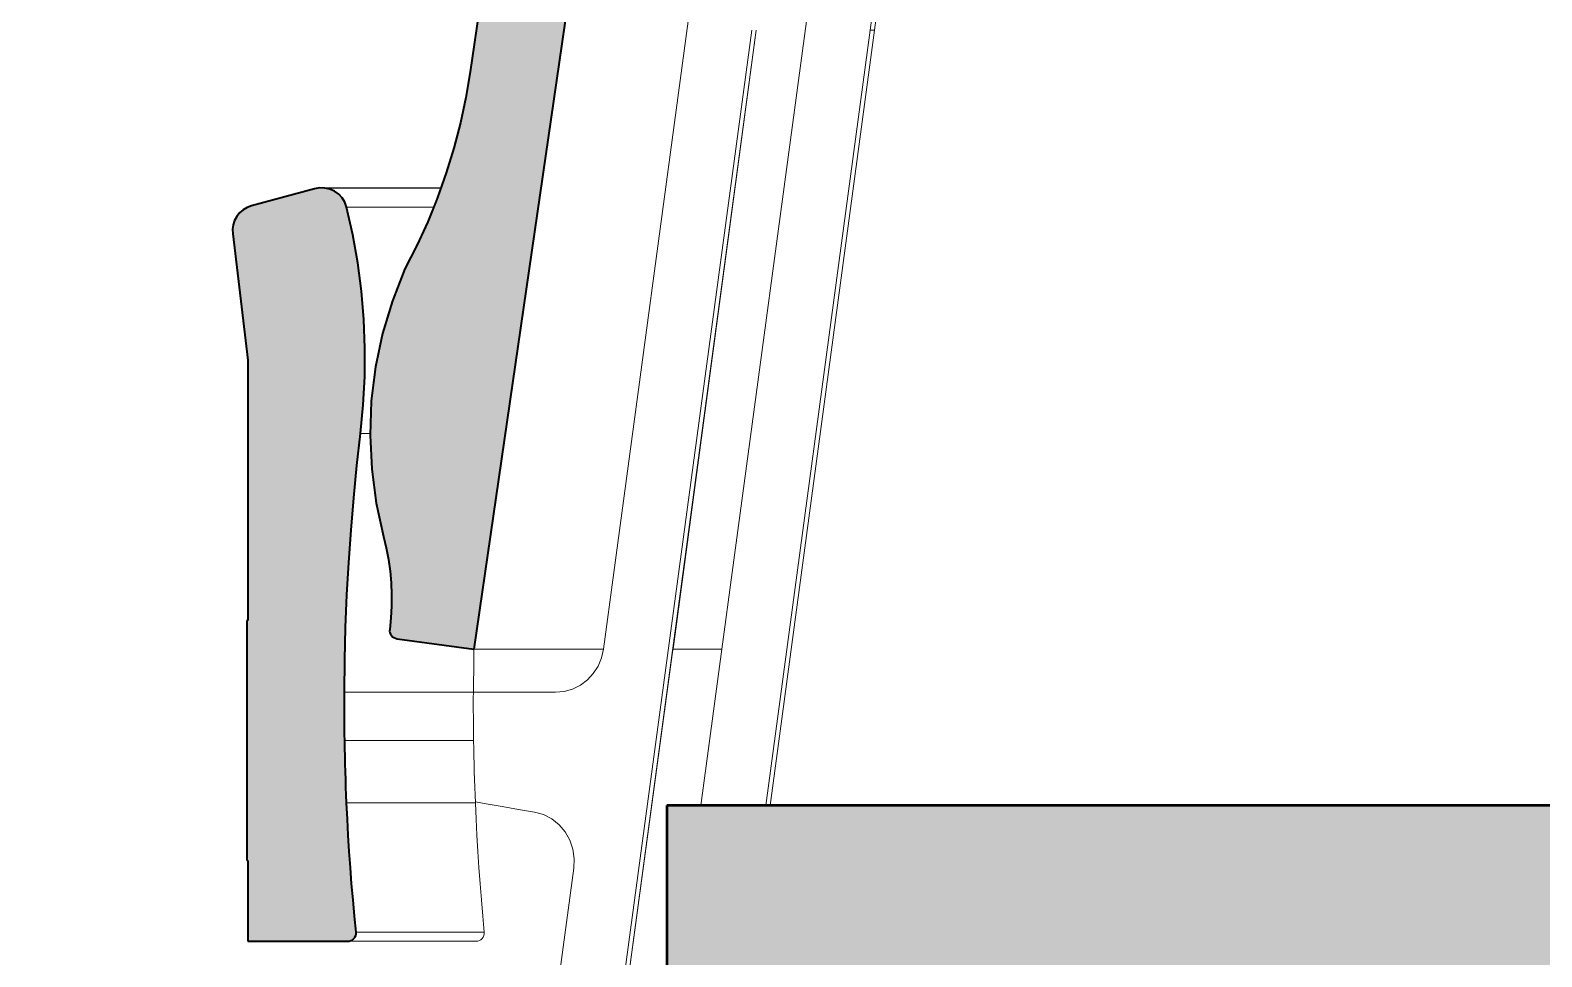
# Model space of a CAD drawing. Header units: millimetres. Extents: x -46169 to 247764, y -86316 to 18123.
# Drawn here: x 232790 to 233697, y -81429 to -80873 of the extents above; entities that cross this region are included whole.
import ezdxf

# ---------------------------------------------------------------- set-up
doc = ezdxf.new("R2010")
doc.units = ezdxf.units.MM
doc.header["$MEASUREMENT"] = 0
doc.linetypes.add('Wipeout_Contour', pattern=[1000, 0, -1000])
for name, color, linetype in [('New_A-20-M_Floor_Slab', 7, 'Continuous'), ('New_A-20-M_Roof', 7, 'Continuous'), ('New_A-25-M_Wall_Int', 7, 'Continuous'), ('New_A-35-M_FFE_Fixed', 7, 'Continuous')]:
    doc.layers.add(name, color=color, linetype=linetype)
for name, color, linetype, lineweight, true_color in [('New_A-20-M_Floor_Slab_Pen_No__29', 7, 'Continuous', 50, 0x2a2a2a), ('New_A-20-M_Floor_Slab_Pen_No__81', 7, 'Continuous', 20, 0x6a6a6a), ('New_A-35-M_FFE_Fixed_Pen_No__104', 7, 'Continuous', 15, 0xa6a6a6), ('New_A-35-M_FFE_Fixed_Pen_No__44', 7, 'Continuous', 35, 0x444444)]:
    doc.layers.add(name, color=color, linetype=linetype, lineweight=lineweight, true_color=true_color)
doc.layers.add('New_A-35-M_FFE_Fixed_Pen_No__1', color=7, linetype='Continuous', lineweight=13)

# ---------------------------------------------------------------- blocks, each defined once
blk = doc.blocks.new('Section Elem_36_5', base_point=(221877.12, -83027.49))
at = {"color": 254, "linetype": 'Wipeout_Contour', "lineweight": 0, "ltscale": 3209236.997837382}
blk.add_wipeout([(233055.77, -81269.97), (233105.21, -81269.97), (233110.37, -81269.49), (233115.36, -81268.06), (233120.03, -81265.74), (233124.23, -81262.6), (233127.82, -81258.73), (233130.69, -81254.26), (233132.74, -81249.34), (233133.91, -81244.11), (233133.92, -81244.04), (233056.14, -81244.04), (233055.98, -81250.5)], dxfattribs=at).dxf.layer = 'New_A-25-M_Wall_Int'
at = {"color": 254, "linetype": 'Wipeout_Contour', "lineweight": 0, "ltscale": 1728781.318272853}
blk.add_wipeout([(233140.1, -81506.74), (233169.67, -81506.74), (233171.96, -81489.76), (233171.96, -81337.99), (233192.43, -81337.99), (233205.08, -81244.11), (233175.51, -81244.11)], dxfattribs=at).dxf.layer = 'New_A-25-M_Wall_Int'
blk = doc.blocks.new('Section Elem_47_5', base_point=(221877.12, -83027.49))
at = {"layer": 'New_A-35-M_FFE_Fixed_Pen_No__44', "linetype": 'Continuous'}
for p, q in [((232920.37, -81226.97), (232919.82, -81226.97)), ((232920.35, -81370.97), (232919.82, -81370.97)), ((232920.35, -81370.97), (232920.34, -81419.47))]:
    blk.add_line(p, q, dxfattribs=at)
at = {"layer": 'New_A-35-M_FFE_Fixed_Pen_No__44', "linetype": 'Continuous', "flags": 128}
blk.add_lwpolyline([(232919.82, -81226.97), (232919.82, -81358.97), (232919.82, -81370.97)], dxfattribs=at)
at = {"color": 254, "linetype": 'Wipeout_Contour', "lineweight": 0, "ltscale": 986689.391481}
blk.add_wipeout([(233035.59, -80969.26), (232972.41, -80969.26), (232974.93, -80971.04), (233034.96, -80971.04)], dxfattribs=at).dxf.layer = 'New_A-35-M_FFE_Fixed'
at = {"color": 254, "linetype": 'Wipeout_Contour', "lineweight": 0, "ltscale": 1233413.661888708}
blk.add_wipeout([(233031.94, -80978.71), (232979.66, -80978.71), (232983.4, -80995.42), (233024.75, -80995.42), (233028.37, -80987.5)], dxfattribs=at).dxf.layer = 'New_A-35-M_FFE_Fixed'
at = {"color": 254, "linetype": 'Wipeout_Contour', "lineweight": 0, "ltscale": 1233465.417202898}
blk.add_wipeout([(232990.03, -81046.27), (232990.69, -81063.36), (232999.38, -81063.36), (233001.22, -81054.62), (233003.72, -81046.27)], dxfattribs=at).dxf.layer = 'New_A-35-M_FFE_Fixed'
at = {"color": 254, "linetype": 'Wipeout_Contour', "lineweight": 0, "ltscale": 1233548.641906056}
blk.add_wipeout([(232985.84, -81133.91), (232994.6, -81133.91), (232993.73, -81115.6), (232993.77, -81114.55), (232988.03, -81114.55)], dxfattribs=at).dxf.layer = 'New_A-35-M_FFE_Fixed'
at = {"color": 254, "linetype": 'Wipeout_Contour', "lineweight": 0, "ltscale": 1727145.604925183}
blk.add_wipeout([(232980.94, -81192.13), (233005.04, -81192.13), (233004.78, -81190.26), (233003.48, -81183.35), (233001.84, -81176.51), (233001, -81172.7), (232982.3, -81172.7)], dxfattribs=at).dxf.layer = 'New_A-35-M_FFE_Fixed'
at = {"color": 254, "linetype": 'Wipeout_Contour', "lineweight": 0, "ltscale": 987157.681598}
blk.add_wipeout([(232978.37, -81288.09), (232978.4, -81291.72), (233055.83, -81291.72), (233055.8, -81288.09)], dxfattribs=at).dxf.layer = 'New_A-35-M_FFE_Fixed'
at = {"color": 254, "linetype": 'Wipeout_Contour', "lineweight": 0, "ltscale": 987173.298837}
blk.add_wipeout([(232978.51, -81298.97), (232978.59, -81303.64), (233056.01, -81303.64), (233055.93, -81298.97)], dxfattribs=at).dxf.layer = 'New_A-35-M_FFE_Fixed'
at = {"color": 254, "linetype": 'Wipeout_Contour', "lineweight": 0, "ltscale": 987230.797535}
blk.add_wipeout([(232979.65, -81336.38), (232980.11, -81346.1), (233057.43, -81346.1), (233056.99, -81336.38)], dxfattribs=at).dxf.layer = 'New_A-35-M_FFE_Fixed'
at = {"color": 254, "linetype": 'Wipeout_Contour', "lineweight": 0, "ltscale": 987338.491516}
blk.add_wipeout([(233061.41, -81404.29), (232984.38, -81404.29), (232985.33, -81413.97), (233062.3, -81413.97)], dxfattribs=at).dxf.layer = 'New_A-35-M_FFE_Fixed'
at = {"color": 254, "linetype": 'Wipeout_Contour', "lineweight": 0, "ltscale": 987343.518006}
blk.add_wipeout([(232983.21, -81418.52), (232982.28, -81419.04), (233059.45, -81419.04), (233060.32, -81418.52)], dxfattribs=at).dxf.layer = 'New_A-35-M_FFE_Fixed'
at = {"color": 254, "linetype": 'Wipeout_Contour', "lineweight": 0, "ltscale": 986683.353295}
blk.add_wipeout([(233036.04, -80968.01), (232969.57, -80968.01), (232972.41, -80969.26), (233035.59, -80969.26)], dxfattribs=at).dxf.layer = 'New_A-35-M_FFE_Fixed'
at = {"color": 254, "linetype": 'Wipeout_Contour', "lineweight": 0, "ltscale": 986703.91967}
blk.add_wipeout([(232978.63, -80975.86), (232979.66, -80978.71), (233031.94, -80978.71), (233033.1, -80975.86)], dxfattribs=at).dxf.layer = 'New_A-35-M_FFE_Fixed'
at = {"color": 254, "linetype": 'Wipeout_Contour', "lineweight": 0, "ltscale": 1233449.370556906}
blk.add_wipeout([(232988.59, -81029.23), (232990.03, -81046.27), (233003.72, -81046.27), (233007.13, -81034.92), (233009.37, -81029.23)], dxfattribs=at).dxf.layer = 'New_A-35-M_FFE_Fixed'
at = {"color": 254, "linetype": 'Wipeout_Contour', "lineweight": 0, "ltscale": 1233484.213080781}
blk.add_wipeout([(232990.69, -81063.36), (232990.58, -81080.45), (232996.29, -81080.45), (232997, -81074.73), (232999.38, -81063.36)], dxfattribs=at).dxf.layer = 'New_A-35-M_FFE_Fixed'
at = {"color": 254, "linetype": 'Wipeout_Contour', "lineweight": 0, "ltscale": 1233618.81077184}
blk.add_wipeout([(232983.93, -81153.29), (232982.3, -81172.7), (233001, -81172.7), (232997.41, -81156.44), (232996.99, -81153.29)], dxfattribs=at).dxf.layer = 'New_A-35-M_FFE_Fixed'
at = {"color": 254, "linetype": 'Wipeout_Contour', "lineweight": 0, "ltscale": 1727202.914183276}
blk.add_wipeout([(232980.94, -81192.13), (232979.87, -81211.57), (233006.68, -81211.57), (233006.68, -81211.23), (233006.39, -81204.21), (233005.75, -81197.22), (233005.04, -81192.13)], dxfattribs=at).dxf.layer = 'New_A-35-M_FFE_Fixed'
at = {"color": 254, "linetype": 'Wipeout_Contour', "lineweight": 0, "ltscale": 987152.791012}
blk.add_wipeout([(232978.34, -81284.47), (232978.37, -81288.09), (233055.8, -81288.09), (233055.77, -81284.47)], dxfattribs=at).dxf.layer = 'New_A-35-M_FFE_Fixed'
at = {"color": 254, "linetype": 'Wipeout_Contour', "lineweight": 0, "ltscale": 987220.098056}
blk.add_wipeout([(232979.45, -81331.71), (232979.65, -81336.38), (233056.99, -81336.38), (233056.81, -81331.71)], dxfattribs=at).dxf.layer = 'New_A-35-M_FFE_Fixed'
at = {"color": 254, "linetype": 'Wipeout_Contour', "lineweight": 0, "ltscale": 987322.359786}
blk.add_wipeout([(233060.58, -81394.61), (232983.49, -81394.61), (232984.38, -81404.29), (233061.41, -81404.29)], dxfattribs=at).dxf.layer = 'New_A-35-M_FFE_Fixed'
at = {"color": 254, "linetype": 'Wipeout_Contour', "lineweight": 0, "ltscale": 987340.494269}
blk.add_wipeout([(232982.28, -81419.04), (232981.25, -81419.36), (233058.49, -81419.36), (233059.45, -81419.04)], dxfattribs=at).dxf.layer = 'New_A-35-M_FFE_Fixed'
at = {"color": 254, "linetype": 'Wipeout_Contour', "lineweight": 0, "ltscale": 986671.110071}
blk.add_wipeout([(233036.31, -80967.24), (232963.41, -80967.24), (232966.53, -80967.32), (233036.28, -80967.32)], dxfattribs=at).dxf.layer = 'New_A-35-M_FFE_Fixed'
at = {"color": 254, "linetype": 'Wipeout_Contour', "lineweight": 0, "ltscale": 986699.945345}
blk.add_wipeout([(233034.15, -80973.27), (232977.03, -80973.27), (232978.63, -80975.86), (233033.1, -80975.86)], dxfattribs=at).dxf.layer = 'New_A-35-M_FFE_Fixed'
at = {"color": 254, "linetype": 'Wipeout_Contour', "lineweight": 0, "ltscale": 1233436.348727189}
blk.add_wipeout([(232986.37, -81012.27), (232988.59, -81029.23), (233009.37, -81029.23), (233014.69, -81015.75), (233016.47, -81012.27)], dxfattribs=at).dxf.layer = 'New_A-35-M_FFE_Fixed'
at = {"color": 254, "linetype": 'Wipeout_Contour', "lineweight": 0, "ltscale": 1233505.249572064}
blk.add_wipeout([(232990.58, -81080.45), (232989.69, -81097.53), (232994.4, -81097.53), (232994.49, -81095.1), (232996.29, -81080.45)], dxfattribs=at).dxf.layer = 'New_A-35-M_FFE_Fixed'
at = {"color": 254, "linetype": 'Wipeout_Contour', "lineweight": 0, "ltscale": 1233581.226234531}
blk.add_wipeout([(232985.84, -81133.91), (232983.93, -81153.29), (232996.99, -81153.29), (232994.7, -81136.1), (232994.6, -81133.91)], dxfattribs=at).dxf.layer = 'New_A-35-M_FFE_Fixed'
at = {"color": 254, "linetype": 'Wipeout_Contour', "lineweight": 0, "ltscale": 1480488.550629168}
blk.add_wipeout([(232979.08, -81231.03), (233005.66, -81231.03), (233006.25, -81225.26), (233006.64, -81218.25), (233006.68, -81211.57), (232979.87, -81211.57)], dxfattribs=at).dxf.layer = 'New_A-35-M_FFE_Fixed'
at = {"color": 254, "linetype": 'Wipeout_Contour', "lineweight": 0, "ltscale": 987143.116589}
blk.add_wipeout([(232978.32, -81277.22), (232978.32, -81280.84), (233055.76, -81280.84), (233055.75, -81277.22)], dxfattribs=at).dxf.layer = 'New_A-35-M_FFE_Fixed'
at = {"color": 254, "linetype": 'Wipeout_Contour', "lineweight": 0, "ltscale": 987162.607727}
blk.add_wipeout([(232978.4, -81291.72), (232978.45, -81295.34), (233055.88, -81295.34), (233055.83, -81291.72)], dxfattribs=at).dxf.layer = 'New_A-35-M_FFE_Fixed'
at = {"color": 254, "linetype": 'Wipeout_Contour', "lineweight": 0, "ltscale": 987213.236326}
blk.add_wipeout([(232979.27, -81327.03), (232979.45, -81331.71), (233056.81, -81331.71), (233056.64, -81327.03)], dxfattribs=at).dxf.layer = 'New_A-35-M_FFE_Fixed'
at = {"color": 254, "linetype": 'Wipeout_Contour', "lineweight": 0, "ltscale": 987306.475738}
blk.add_wipeout([(233059.82, -81384.91), (232982.68, -81384.91), (232983.49, -81394.61), (233060.58, -81394.61)], dxfattribs=at).dxf.layer = 'New_A-35-M_FFE_Fixed'
at = {"color": 254, "linetype": 'Wipeout_Contour', "lineweight": 0, "ltscale": 987336.948832}
blk.add_wipeout([(232980.18, -81419.47), (233057.49, -81419.47), (233058.49, -81419.36), (232981.25, -81419.36)], dxfattribs=at).dxf.layer = 'New_A-35-M_FFE_Fixed'
at = {"color": 254, "linetype": 'Wipeout_Contour', "lineweight": 0, "ltscale": 1233396.122968206}
blk.add_wipeout([(232974.93, -80971.04), (232977.03, -80973.27), (233034.15, -80973.27), (233034.27, -80972.99), (233034.96, -80971.04)], dxfattribs=at).dxf.layer = 'New_A-35-M_FFE_Fixed'
at = {"color": 254, "linetype": 'Wipeout_Contour', "lineweight": 0, "ltscale": 1233425.959014648}
blk.add_wipeout([(232983.4, -80995.42), (232986.37, -81012.27), (233016.47, -81012.27), (233021.84, -81001.77), (233024.75, -80995.42)], dxfattribs=at).dxf.layer = 'New_A-35-M_FFE_Fixed'
at = {"color": 254, "linetype": 'Wipeout_Contour', "lineweight": 0, "ltscale": 986818.706805}
blk.add_wipeout([(232989.69, -81097.53), (232988.03, -81114.55), (232993.77, -81114.55), (232994.4, -81097.53)], dxfattribs=at).dxf.layer = 'New_A-35-M_FFE_Fixed'
at = {"color": 254, "linetype": 'Wipeout_Contour', "lineweight": 0, "ltscale": 3701527.321587272}
blk.add_wipeout([(232978.56, -81250.5), (233055.98, -81250.5), (233056.14, -81244.04), (233056.1, -81244.04), (233009.95, -81237.81), (233008.98, -81237.59), (233008.06, -81237.18), (233007.25, -81236.61), (233006.56, -81235.91), (233006.03, -81235.08), (233005.67, -81234.18), (233005.51, -81233.22), (233005.53, -81232.25), (233005.66, -81231.03), (232979.08, -81231.03)], dxfattribs=at).dxf.layer = 'New_A-35-M_FFE_Fixed'
at = {"color": 254, "linetype": 'Wipeout_Contour', "lineweight": 0, "ltscale": 987167.569362}
blk.add_wipeout([(233055.88, -81295.34), (232978.45, -81295.34), (232978.51, -81298.97), (233055.93, -81298.97)], dxfattribs=at).dxf.layer = 'New_A-35-M_FFE_Fixed'
at = {"color": 254, "linetype": 'Wipeout_Contour', "lineweight": 0, "ltscale": 987206.433175}
blk.add_wipeout([(232979.1, -81322.35), (232979.27, -81327.03), (233056.64, -81327.03), (233056.48, -81322.35)], dxfattribs=at).dxf.layer = 'New_A-35-M_FFE_Fixed'
at = {"color": 254, "linetype": 'Wipeout_Contour', "lineweight": 0, "ltscale": 987290.840149}
blk.add_wipeout([(233059.13, -81375.22), (232981.93, -81375.22), (232982.68, -81384.91), (233059.82, -81384.91)], dxfattribs=at).dxf.layer = 'New_A-35-M_FFE_Fixed'
at = {"color": 254, "linetype": 'Wipeout_Contour', "lineweight": 0, "ltscale": 987348.222879}
blk.add_wipeout([(232985.1, -81416.03), (233062.08, -81416.03), (233062.29, -81415.02), (232985.33, -81415.02)], dxfattribs=at).dxf.layer = 'New_A-35-M_FFE_Fixed'
at = {"layer": 'New_A-35-M_FFE_Fixed_Pen_No__1', "linetype": 'Continuous'}
blk.add_line((232988.03, -81114.55), (232993.77, -81114.55), dxfattribs=at)
at = {"color": 254, "linetype": 'Wipeout_Contour', "lineweight": 0, "ltscale": 986677.176389}
blk.add_wipeout([(233036.28, -80967.32), (232966.53, -80967.32), (232969.57, -80968.01), (233036.04, -80968.01)], dxfattribs=at).dxf.layer = 'New_A-35-M_FFE_Fixed'
at = {"color": 254, "linetype": 'Wipeout_Contour', "lineweight": 0, "ltscale": 987118.821057}
blk.add_wipeout([(232978.56, -81250.5), (232978.33, -81269.97), (233055.77, -81269.97), (233055.98, -81250.5)], dxfattribs=at).dxf.layer = 'New_A-35-M_FFE_Fixed'
at = {"color": 254, "linetype": 'Wipeout_Contour', "lineweight": 0, "ltscale": 987199.688684}
blk.add_wipeout([(232978.95, -81317.68), (232979.1, -81322.35), (233056.48, -81322.35), (233056.34, -81317.68)], dxfattribs=at).dxf.layer = 'New_A-35-M_FFE_Fixed'
at = {"color": 254, "linetype": 'Wipeout_Contour', "lineweight": 0, "ltscale": 987275.453787}
blk.add_wipeout([(232981.26, -81365.51), (232981.93, -81375.22), (233059.13, -81375.22), (233058.5, -81365.51)], dxfattribs=at).dxf.layer = 'New_A-35-M_FFE_Fixed'
at = {"color": 254, "linetype": 'Wipeout_Contour', "lineweight": 0, "ltscale": 987348.293471}
blk.add_wipeout([(232984.65, -81416.98), (233061.67, -81416.98), (233062.08, -81416.03), (232985.1, -81416.03)], dxfattribs=at).dxf.layer = 'New_A-35-M_FFE_Fixed'
at = {"color": 254, "linetype": 'Wipeout_Contour', "lineweight": 0, "ltscale": 987133.584709}
blk.add_wipeout([(232978.32, -81273.59), (233055.75, -81273.59), (233055.77, -81269.97), (232978.33, -81269.97)], dxfattribs=at).dxf.layer = 'New_A-35-M_FFE_Fixed'
at = {"color": 254, "linetype": 'Wipeout_Contour', "lineweight": 0, "ltscale": 987193.00293}
blk.add_wipeout([(233056.21, -81313), (232978.81, -81313), (232978.95, -81317.68), (233056.34, -81317.68)], dxfattribs=at).dxf.layer = 'New_A-35-M_FFE_Fixed'
at = {"color": 254, "linetype": 'Wipeout_Contour', "lineweight": 0, "ltscale": 987260.317405}
blk.add_wipeout([(232980.65, -81355.81), (232981.26, -81365.51), (233058.5, -81365.51), (233057.93, -81355.81)], dxfattribs=at).dxf.layer = 'New_A-35-M_FFE_Fixed'
at = {"color": 254, "linetype": 'Wipeout_Contour', "lineweight": 0, "ltscale": 987345.888883}
blk.add_wipeout([(232983.21, -81418.52), (233060.32, -81418.52), (233061.07, -81417.82), (232984.02, -81417.82)], dxfattribs=at).dxf.layer = 'New_A-35-M_FFE_Fixed'
at = {"color": 254, "linetype": 'Wipeout_Contour', "lineweight": 0, "ltscale": 987138.332819}
blk.add_wipeout([(232978.32, -81277.22), (233055.75, -81277.22), (233055.75, -81273.59), (232978.32, -81273.59)], dxfattribs=at).dxf.layer = 'New_A-35-M_FFE_Fixed'
at = {"color": 254, "linetype": 'Wipeout_Contour', "lineweight": 0, "ltscale": 987186.375986}
blk.add_wipeout([(232978.69, -81308.32), (232978.81, -81313), (233056.21, -81313), (233056.1, -81308.32)], dxfattribs=at).dxf.layer = 'New_A-35-M_FFE_Fixed'
at = {"color": 254, "linetype": 'Wipeout_Contour', "lineweight": 0, "ltscale": 987245.431745}
blk.add_wipeout([(233057.43, -81346.1), (232980.11, -81346.1), (232980.65, -81355.81), (233057.93, -81355.81)], dxfattribs=at).dxf.layer = 'New_A-35-M_FFE_Fixed'
at = {"color": 254, "linetype": 'Wipeout_Contour', "lineweight": 0, "ltscale": 987347.504058}
blk.add_wipeout([(232984.02, -81417.82), (233061.07, -81417.82), (233061.67, -81416.98), (232984.65, -81416.98)], dxfattribs=at).dxf.layer = 'New_A-35-M_FFE_Fixed'
at = {"color": 254, "linetype": 'Wipeout_Contour', "lineweight": 0, "ltscale": 987147.935998}
blk.add_wipeout([(233055.76, -81280.84), (232978.32, -81280.84), (232978.34, -81284.47), (233055.77, -81284.47)], dxfattribs=at).dxf.layer = 'New_A-35-M_FFE_Fixed'
at = {"color": 254, "linetype": 'Wipeout_Contour', "lineweight": 0, "ltscale": 987179.80793}
blk.add_wipeout([(233056.01, -81303.64), (232978.59, -81303.64), (232978.69, -81308.32), (233056.1, -81308.32)], dxfattribs=at).dxf.layer = 'New_A-35-M_FFE_Fixed'
at = {"color": 254, "linetype": 'Wipeout_Contour', "lineweight": 0, "ltscale": 987347.295349}
blk.add_wipeout([(232985.33, -81415.02), (233062.29, -81415.02), (233062.3, -81413.97), (232985.33, -81413.97)], dxfattribs=at).dxf.layer = 'New_A-35-M_FFE_Fixed'
at = {"layer": 'New_A-35-M_FFE_Fixed_Pen_No__104', "linetype": 'Continuous'}
blk.add_hatch(color=256, dxfattribs=at).paths.add_polyline_path([(232984.65, -81416.98), (232985.1, -81416.03), (232985.33, -81415.02), (232985.33, -81413.97), (232984.38, -81404.29), (232983.49, -81394.61), (232982.68, -81384.91), (232981.93, -81375.22), (232981.26, -81365.51), (232980.65, -81355.81), (232980.11, -81346.1), (232979.65, -81336.38), (232979.45, -81331.71), (232979.27, -81327.03), (232979.1, -81322.35), (232978.95, -81317.68), (232978.81, -81313), (232978.69, -81308.32), (232978.59, -81303.64), (232978.51, -81298.97), (232978.45, -81295.34), (232978.4, -81291.72), (232978.37, -81288.09), (232978.34, -81284.47), (232978.32, -81280.84), (232978.32, -81277.22), (232978.32, -81273.59), (232978.33, -81269.97), (232978.56, -81250.5), (232979.08, -81231.03), (232979.87, -81211.57), (232980.94, -81192.13), (232982.3, -81172.7), (232983.93, -81153.29), (232985.84, -81133.91), (232988.03, -81114.55), (232989.69, -81097.53), (232990.58, -81080.45), (232990.69, -81063.36), (232990.03, -81046.27), (232988.59, -81029.23), (232986.37, -81012.27), (232983.4, -80995.42), (232979.66, -80978.71), (232978.63, -80975.86), (232977.03, -80973.27), (232974.93, -80971.04), (232972.41, -80969.26), (232969.57, -80968.01), (232966.53, -80967.32), (232963.41, -80967.24), (232960.34, -80967.76), (232922.44, -80978.09), (232919.83, -80979.05), (232917.44, -80980.45), (232915.35, -80982.25), (232913.62, -80984.37), (232912.32, -80986.76), (232911.48, -80989.34), (232911.14, -80992.02), (232911.29, -80994.72), (232920.37, -81070.59), (232920.37, -81226.97), (232919.82, -81226.97), (232919.82, -81358.97), (232919.82, -81370.97), (232920.35, -81370.97), (232920.34, -81419.47), (232926.55, -81419.47), (232938.98, -81419.47), (232980.18, -81419.47), (232981.25, -81419.36), (232982.28, -81419.04), (232983.21, -81418.52), (232984.02, -81417.82)])
at = {"layer": 'New_A-35-M_FFE_Fixed_Pen_No__44', "linetype": 'Continuous', "flags": 128}
blk.add_lwpolyline([(232920.34, -81419.47), (232926.55, -81419.47), (232938.98, -81419.47), (232980.18, -81419.47), (232981.25, -81419.36), (232982.28, -81419.04), (232983.21, -81418.52), (232984.02, -81417.82), (232984.65, -81416.98), (232985.1, -81416.03), (232985.33, -81415.02), (232985.33, -81413.97), (232984.38, -81404.29), (232983.49, -81394.61), (232982.68, -81384.91), (232981.93, -81375.22), (232981.26, -81365.51), (232980.65, -81355.81), (232980.11, -81346.1), (232979.65, -81336.38), (232979.45, -81331.71), (232979.27, -81327.03), (232979.1, -81322.35), (232978.95, -81317.68), (232978.81, -81313), (232978.69, -81308.32), (232978.59, -81303.64), (232978.51, -81298.97), (232978.45, -81295.34), (232978.4, -81291.72), (232978.37, -81288.09), (232978.34, -81284.47), (232978.32, -81280.84), (232978.32, -81277.22), (232978.32, -81273.59), (232978.33, -81269.97), (232978.56, -81250.5), (232979.08, -81231.03), (232979.87, -81211.57), (232980.94, -81192.13), (232982.3, -81172.7), (232983.93, -81153.29), (232985.84, -81133.91), (232988.03, -81114.55), (232989.69, -81097.53), (232990.58, -81080.45), (232990.69, -81063.36), (232990.03, -81046.27), (232988.59, -81029.23), (232986.37, -81012.27), (232983.4, -80995.42), (232979.66, -80978.71), (232978.63, -80975.86), (232977.03, -80973.27), (232974.93, -80971.04), (232972.41, -80969.26), (232969.57, -80968.01), (232966.53, -80967.32), (232963.41, -80967.24), (232960.34, -80967.76), (232922.44, -80978.09), (232919.83, -80979.05), (232917.44, -80980.45), (232915.35, -80982.25), (232913.62, -80984.37), (232912.32, -80986.76), (232911.48, -80989.34), (232911.14, -80992.02), (232911.29, -80994.72), (232920.37, -81070.59), (232920.37, -81226.97)], dxfattribs=at)
at = {"color": 254, "linetype": 'Wipeout_Contour', "lineweight": 0, "ltscale": 21231697.70913412}
blk.add_wipeout([(233019.28, -81664.99), (233019.28, -81665.99), (233171.96, -81665.99), (233171.96, -81659.95), (233162.11, -81658.85), (233152.33, -81655.49), (233143.47, -81650.06), (233135.92, -81642.81), (233130.02, -81634.07), (233126.05, -81624.22), (233124.19, -81613.74), (233124.52, -81603.08), (233270, -80524.15), (233271.85, -80515.77), (233275.06, -80507.85), (233279.53, -80500.61), (233285.13, -80494.27), (233291.7, -80489.02), (233299.04, -80485.01), (233306.93, -80482.35), (233315.15, -80481.14), (233316.05, -80481), (233316.91, -80480.68), (233317.7, -80480.21), (233318.39, -80479.58), (233318.95, -80478.84), (233319.37, -80478), (233319.63, -80477.09), (233319.71, -80476.15), (233319.71, -80475.06), (233237.61, -80475.06), (233133.91, -81244.11), (233132.74, -81249.34), (233130.69, -81254.26), (233127.82, -81258.73), (233124.23, -81262.6), (233120.03, -81265.74), (233115.36, -81268.06), (233110.37, -81269.49), (233105.21, -81269.97), (233055.77, -81269.97), (233055.75, -81273.59), (233055.75, -81277.22), (233055.76, -81280.88), (233055.77, -81284.47), (233055.8, -81288.09), (233055.83, -81291.72), (233055.88, -81295.34), (233055.93, -81298.97), (233056.01, -81303.64), (233056.1, -81308.32), (233056.21, -81313), (233056.34, -81317.68), (233056.48, -81322.35), (233056.64, -81327.03), (233056.81, -81331.71), (233056.97, -81335.73), (233063.44, -81336.89), (233073.11, -81338.6), (233082.8, -81340.27), (233092.48, -81341.91), (233097.84, -81343.44), (233102.81, -81346), (233107.22, -81349.5), (233110.91, -81353.8), (233113.73, -81358.75), (233115.59, -81364.17), (233116.42, -81369.86), (233116.18, -81375.61), (233084.8, -81608.29), (233082.46, -81618.73), (233078.36, -81628.58), (233072.62, -81637.52), (233065.45, -81645.26), (233057.05, -81651.54), (233047.71, -81656.19), (233037.72, -81659.03), (233027.4, -81659.99), (233024.11, -81659.99), (233023.17, -81660.09), (233022.27, -81660.37), (233021.43, -81660.83), (233020.7, -81661.46), (233020.1, -81662.21), (233019.65, -81663.08), (233019.38, -81664.02)], dxfattribs=at).dxf.layer = 'New_A-35-M_FFE_Fixed'
at = {"layer": 'New_A-35-M_FFE_Fixed_Pen_No__1', "linetype": 'Continuous'}
for p, q in [((232963.41, -80967.24), (233036.31, -80967.24)), ((232979.66, -80978.71), (233031.94, -80978.71)), ((233055.98, -81250.5), (233055.77, -81269.97)), ((233110.37, -81269.49), (233115.36, -81268.06)), ((232978.33, -81269.97), (233055.77, -81269.97)), ((233055.77, -81269.97), (233055.75, -81273.59)), ((233055.75, -81273.59), (233055.75, -81277.22)), ((233055.75, -81277.22), (233055.76, -81280.84)), ((233055.77, -81269.97), (233105.21, -81269.97)), ((233105.21, -81269.97), (233110.37, -81269.49)), ((233055.76, -81280.84), (233055.77, -81284.47)), ((233055.77, -81284.47), (233055.8, -81288.09)), ((233055.8, -81288.09), (233055.83, -81291.72)), ((233055.83, -81291.72), (233055.88, -81295.34)), ((233055.88, -81295.34), (233055.93, -81298.97)), ((232978.51, -81298.97), (233055.93, -81298.97)), ((233055.93, -81298.97), (233056.01, -81303.64)), ((233056.01, -81303.64), (233056.1, -81308.32)), ((233056.1, -81308.32), (233056.21, -81313)), ((233056.21, -81313), (233056.34, -81317.68)), ((233056.34, -81317.68), (233056.48, -81322.35)), ((233056.48, -81322.35), (233056.64, -81327.03)), ((233056.64, -81327.03), (233056.81, -81331.71)), ((233056.81, -81331.71), (233056.99, -81336.38)), ((232979.65, -81336.38), (233056.99, -81336.38)), ((233063.44, -81336.89), (233056.97, -81335.73)), ((233056.99, -81336.38), (233057.43, -81346.1)), ((233073.11, -81338.6), (233063.44, -81336.89)), ((233082.8, -81340.27), (233073.11, -81338.6)), ((233092.48, -81341.91), (233082.8, -81340.27)), ((233097.84, -81343.44), (233092.48, -81341.91)), ((233057.43, -81346.1), (233057.93, -81355.81)), ((233102.81, -81346), (233097.84, -81343.44)), ((233107.22, -81349.5), (233102.81, -81346)), ((233110.91, -81353.8), (233107.22, -81349.5)), ((233057.93, -81355.81), (233058.5, -81365.51)), ((233113.73, -81358.75), (233110.91, -81353.8)), ((233115.59, -81364.17), (233113.73, -81358.75)), ((233058.5, -81365.51), (233059.13, -81375.22)), ((233116.42, -81369.86), (233115.59, -81364.17)), ((233059.13, -81375.22), (233059.82, -81384.91)), ((233084.8, -81608.29), (233116.18, -81375.61)), ((233116.18, -81375.61), (233116.42, -81369.86)), ((233059.82, -81384.91), (233060.58, -81394.61)), ((233060.58, -81394.61), (233061.41, -81404.29)), ((233061.41, -81404.29), (233062.3, -81413.97)), ((232985.33, -81413.97), (233062.3, -81413.97)), ((233062.3, -81413.97), (233062.29, -81415.02)), ((232980.18, -81419.47), (233057.49, -81419.47)), ((233058.49, -81419.36), (233057.49, -81419.47)), ((233059.45, -81419.04), (233058.49, -81419.36)), ((233060.32, -81418.52), (233059.45, -81419.04)), ((233061.07, -81417.82), (233060.32, -81418.52)), ((233061.67, -81416.98), (233061.07, -81417.82)), ((233062.08, -81416.03), (233061.67, -81416.98)), ((233062.29, -81415.02), (233062.08, -81416.03))]:
    blk.add_line(p, q, dxfattribs=at)
at = {"color": 254, "linetype": 'Wipeout_Contour', "lineweight": 0, "ltscale": 987525.529834}
blk.add_wipeout([(233294.19, -80872.6), (233296.78, -80872.6), (233342.63, -80532.59), (233340.04, -80532.59)], dxfattribs=at).dxf.layer = 'New_A-35-M_FFE_Fixed'
at = {"color": 254, "linetype": 'Wipeout_Contour', "lineweight": 0, "ltscale": 987686.810348}
blk.add_wipeout([(233223.02, -80872.6), (233124.53, -81603.08), (233127.11, -81603.08), (233225.6, -80872.6)], dxfattribs=at).dxf.layer = 'New_A-35-M_FFE_Fixed'
at = {"layer": 'New_A-35-M_FFE_Fixed_Pen_No__1', "linetype": 'Continuous'}
for p, q in [((233130.69, -81254.26), (233132.74, -81249.34)), ((233124.23, -81262.6), (233127.82, -81258.73)), ((233127.82, -81258.73), (233130.69, -81254.26)), ((233115.36, -81268.06), (233120.03, -81265.74)), ((233120.03, -81265.74), (233124.23, -81262.6))]:
    blk.add_line(p, q, dxfattribs=at)
at = {"color": 254, "linetype": 'Wipeout_Contour', "lineweight": 0, "ltscale": 987102.609083}
blk.add_wipeout([(233056.1, -81244.04), (233133.92, -81244.04), (233233.6, -80504.78), (233163.53, -80504.78)], dxfattribs=at).dxf.layer = 'New_A-35-M_FFE_Fixed'
at = {"layer": 'New_A-35-M_FFE_Fixed_Pen_No__104', "linetype": 'Continuous'}
blk.add_hatch(color=256, dxfattribs=at).paths.add_polyline_path([(233116.08, -80472.15), (233115.84, -80473.1), (233053.91, -80897.51), (233051.32, -80912.9), (233048.05, -80928.17), (233044.12, -80943.3), (233039.52, -80958.24), (233034.27, -80972.99), (233028.37, -80987.5), (233021.84, -81001.77), (233014.69, -81015.75), (233007.13, -81034.92), (233001.22, -81054.62), (232997, -81074.73), (232994.49, -81095.1), (232993.73, -81115.6), (232994.7, -81136.1), (232997.41, -81156.44), (233001.84, -81176.51), (233003.48, -81183.35), (233004.78, -81190.26), (233005.75, -81197.22), (233006.39, -81204.21), (233006.68, -81211.23), (233006.64, -81218.25), (233006.25, -81225.26), (233005.53, -81232.25), (233005.51, -81233.22), (233005.67, -81234.18), (233006.03, -81235.08), (233006.56, -81235.91), (233007.25, -81236.61), (233008.06, -81237.18), (233008.98, -81237.59), (233009.95, -81237.81), (233056.1, -81244.04), (233163.53, -80504.78), (233167.82, -80475.06), (233121.68, -80468.84), (233120.67, -80468.8), (233119.66, -80468.95), (233118.71, -80469.29), (233117.85, -80469.8), (233117.1, -80470.47), (233116.5, -80471.26)])
at = {"layer": 'New_A-35-M_FFE_Fixed_Pen_No__1', "linetype": 'Continuous'}
for p, q in [((233133.91, -81244.11), (233140.13, -81198.01)), ((233056.14, -81244.04), (233055.98, -81250.5)), ((233056.1, -81244.04), (233133.92, -81244.04)), ((233132.74, -81249.34), (233133.91, -81244.11))]:
    blk.add_line(p, q, dxfattribs=at)
at = {"layer": 'New_A-35-M_FFE_Fixed_Pen_No__44', "linetype": 'Continuous', "flags": 128}
for points in [[(233115.84, -80473.1), (233053.91, -80897.51), (233051.32, -80912.9), (233048.05, -80928.17), (233044.12, -80943.3), (233039.52, -80958.24), (233034.27, -80972.99), (233028.37, -80987.5), (233021.84, -81001.77), (233014.69, -81015.75), (233007.13, -81034.92), (233001.22, -81054.62), (232997, -81074.73), (232994.49, -81095.1), (232993.73, -81115.6), (232994.7, -81136.1), (232997.41, -81156.44), (233001.84, -81176.51), (233003.48, -81183.35), (233004.78, -81190.26), (233005.75, -81197.22), (233006.39, -81204.21), (233006.68, -81211.23), (233006.64, -81218.25), (233006.25, -81225.26), (233005.53, -81232.25), (233005.51, -81233.22), (233005.67, -81234.18), (233006.03, -81235.08), (233006.56, -81235.91), (233007.25, -81236.61), (233008.06, -81237.18), (233008.98, -81237.59), (233009.95, -81237.81), (233056.1, -81244.04)], [(233167.82, -80475.06), (233163.53, -80504.78), (233056.1, -81244.04)]]:
    blk.add_lwpolyline(points, dxfattribs=at)
at = {"color": 254, "linetype": 'Wipeout_Contour', "lineweight": 0, "ltscale": 987848.297169}
blk.add_wipeout([(233231.44, -81337.99), (233234.03, -81337.99), (233296.78, -80872.6), (233294.19, -80872.6)], dxfattribs=at).dxf.layer = 'New_A-35-M_FFE_Fixed'
at = {"color": 254, "linetype": 'Wipeout_Contour', "lineweight": 0, "ltscale": 8146099.98645626}
blk.add_wipeout([(233260.28, -80834.8), (233192.43, -81337.99), (233231.44, -81337.99), (233341.18, -80524.15), (233343.03, -80515.77), (233346.23, -80507.85), (233350.7, -80500.61), (233356.31, -80494.27), (233362.87, -80489.02), (233370.21, -80485.01), (233378.11, -80482.35), (233386.33, -80481.14), (233387.23, -80481), (233388.09, -80480.68), (233388.88, -80480.21), (233389.57, -80479.58), (233390.13, -80478.84), (233390.54, -80478), (233390.8, -80477.09), (233390.89, -80476.15), (233390.89, -80475.06), (233322.3, -80475.06), (233322.3, -80476.15), (233322.21, -80477.09), (233321.96, -80478), (233321.54, -80478.84), (233320.98, -80479.58), (233320.29, -80480.21), (233319.5, -80480.68), (233318.64, -80481), (233317.74, -80481.14), (233309.52, -80482.35), (233307.72, -80482.96)], dxfattribs=at).dxf.layer = 'New_A-35-M_FFE_Fixed'
at = {"color": 254, "linetype": 'Wipeout_Contour', "lineweight": 0, "ltscale": 2715028.249915966}
blk.add_wipeout([(233272.59, -80524.15), (233175.51, -81244.11), (233205.08, -81244.11), (233260.28, -80834.8), (233307.72, -80482.96), (233301.63, -80485.01), (233294.29, -80489.02), (233287.72, -80494.27), (233282.12, -80500.61), (233277.65, -80507.85), (233274.44, -80515.77)], dxfattribs=at).dxf.layer = 'New_A-35-M_FFE_Fixed'
at = {"layer": 'New_A-35-M_FFE_Fixed_Pen_No__1', "linetype": 'Continuous'}
for p, q in [((233294.19, -80872.6), (233340.04, -80532.59)), ((233296.78, -80872.6), (233342.63, -80532.59)), ((233140.13, -81198.01), (233184.75, -80867.07)), ((233255.92, -80867.07), (233211.3, -81198.01)), ((233223.02, -80872.6), (233124.52, -81603.08)), ((233225.6, -80872.6), (233127.11, -81603.08)), ((233231.44, -81337.99), (233294.19, -80872.6)), ((233234.03, -81337.99), (233296.78, -80872.6)), ((233296.78, -80872.6), (233294.19, -80872.6)), ((233211.3, -81198.01), (233205.08, -81244.11)), ((233175.51, -81244.11), (233205.12, -81244.11)), ((233192.43, -81337.99), (233205.08, -81244.11))]:
    blk.add_line(p, q, dxfattribs=at)
blk = doc.blocks.new('Section Elem_52_5', base_point=(221877.12, -83027.49))
at = {"layer": 'New_A-20-M_Floor_Slab_Pen_No__81', "linetype": 'Continuous', "lineweight": 0, "true_color": 0x353535}
blk.add_hatch(color=250, dxfattribs=at).paths.add_polyline_path([(234145.12, -81437.99), (234145.12, -81337.99), (233171.96, -81337.99), (233171.96, -81437.99)])
at = {"layer": 'New_A-20-M_Floor_Slab_Pen_No__29', "linetype": 'Continuous'}
for p, q in [((233171.96, -81337.99), (233171.96, -81437.99)), ((234145.12, -81337.99), (233171.96, -81337.99))]:
    blk.add_line(p, q, dxfattribs=at)
blk = doc.blocks.new('Section Elem_81_5', base_point=(221877.12, -83027.49))
at = {"color": 254, "linetype": 'Wipeout_Contour', "lineweight": 0, "ltscale": 997328.976935}
blk.add_wipeout([(240783.96, -79427.49), (230618.33, -82957.6), (230624.49, -82975.35), (240841.25, -79427.49)], dxfattribs=at).dxf.layer = 'New_A-20-M_Roof'

msp = doc.modelspace()

# ---------------------------------------------------------------- block references
at = {"layer": 'New_A-25-M_Wall_Int'}
msp.add_blockref('Section Elem_36_5', (221877.12, -83027.49), dxfattribs=at)

# ---------------------------------------------------------------- next in the draw order: block references
at = {"layer": 'New_A-35-M_FFE_Fixed'}
msp.add_blockref('Section Elem_47_5', (221877.12, -83027.49), dxfattribs=at)

# ---------------------------------------------------------------- next in the draw order: block references
at = {"layer": 'New_A-20-M_Floor_Slab'}
msp.add_blockref('Section Elem_52_5', (221877.12, -83027.49), dxfattribs=at)

# ---------------------------------------------------------------- next in the draw order: block references
at = {"layer": 'New_A-20-M_Roof'}
msp.add_blockref('Section Elem_81_5', (221877.12, -83027.49), dxfattribs=at)

doc.saveas('drawing.dxf')
